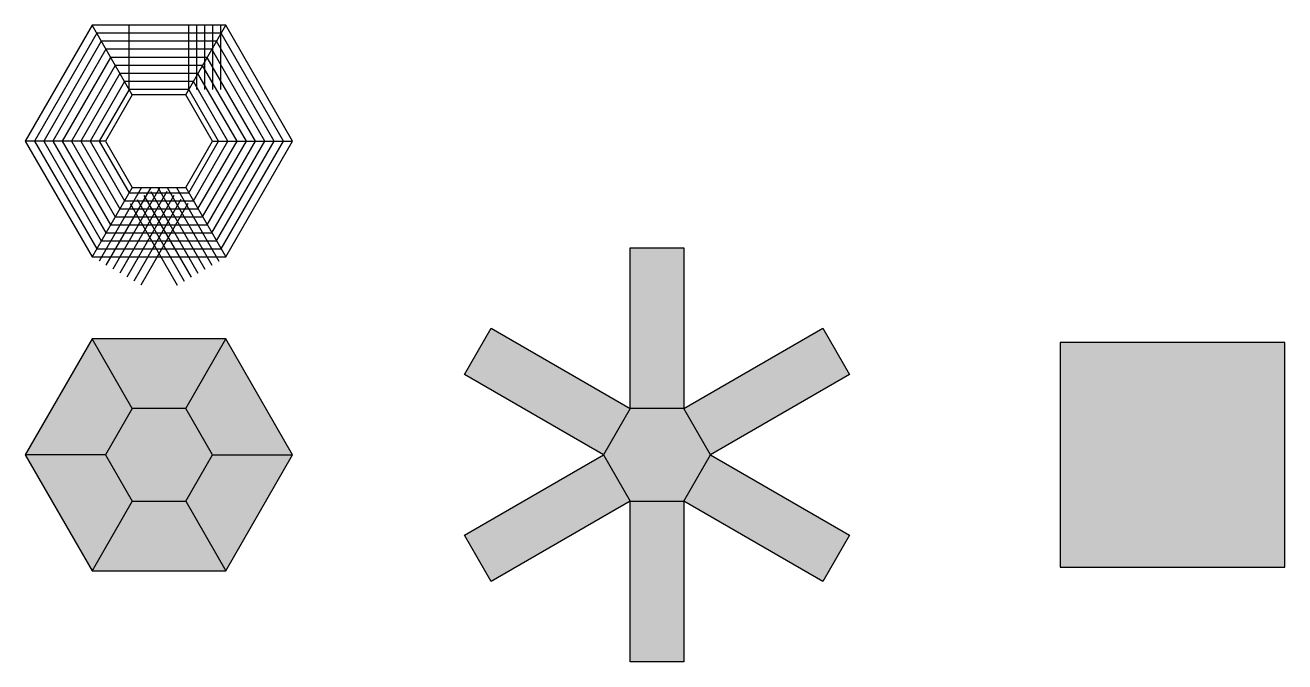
# Model space of a CAD drawing. Header units: millimetres. Extents: x 21 to 2376, y -88 to 1102.
import ezdxf

# ---------------------------------------------------------------- set-up
doc = ezdxf.new("R2010")
doc.units = ezdxf.units.MM

msp = doc.modelspace()

# ---------------------------------------------------------------- hatches: boundary and pattern name
h = msp.add_hatch(color=256)
h.dxf.hatch_style = 1
h.paths.add_polyline_path([(1251.9, 685.7), (1151.9, 685.7), (1151.9, 385.7), (1251.9, 385.7)])
h.paths.add_polyline_path([(1561.7, 449.1), (1511.7, 535.7), (1251.9, 385.7), (1301.9, 299.1)])
h.paths.add_polyline_path([(1301.9, 299.1), (1251.9, 212.5), (1511.7, 62.5), (1561.7, 149.1)])
h.paths.add_polyline_path([(1251.9, 212.5), (1151.9, 212.5), (1151.9, -87.5), (1251.9, -87.5)])
h.paths.add_polyline_path([(1151.9, 212.5), (1101.9, 299.1), (842, 149.1), (892, 62.5)])
h.paths.add_polyline_path([(892, 535.7), (842, 449.1), (1101.9, 299.1), (1151.9, 385.7)])
h = msp.add_hatch(color=256)
h.dxf.hatch_style = 1
h.paths.add_polyline_path([(395.9, 515.6), (145.9, 515.6), (220.9, 385.7), (320.9, 385.7)])
h.paths.add_polyline_path([(220.9, 385.7), (145.9, 515.6), (20.9, 299.1), (170.9, 299.1)])
h.paths.add_polyline_path([(170.9, 299.1), (20.9, 299.1), (145.9, 82.6), (220.9, 212.5)])
h.paths.add_polyline_path([(320.9, 212.5), (220.9, 212.5), (145.9, 82.6), (395.9, 82.6)])
h.paths.add_polyline_path([(520.9, 299.1), (370.9, 299.1), (320.9, 212.5), (395.9, 82.6)])
h.paths.add_polyline_path([(395.9, 515.6), (320.9, 385.7), (370.9, 299.1), (520.9, 299.1)])
h = msp.add_hatch(color=256)
h.dxf.hatch_style = 1
h.paths.add_polyline_path([(2375.6, 509.1), (1955.6, 509.1), (1955.6, 89.1), (2375.6, 89.1)])
at = {"true_color": 0x636466}
h = msp.add_hatch(color=251, dxfattribs=at)
h.dxf.hatch_style = 1
h.paths.add_polyline_path([(370.9, 299.1), (320.9, 385.7), (220.9, 385.7), (170.9, 299.1), (220.9, 212.5), (320.9, 212.5)])
h = msp.add_hatch(color=251, dxfattribs=at)
h.dxf.hatch_style = 1
h.paths.add_polyline_path([(1301.9, 299.1), (1251.9, 385.7), (1151.9, 385.7), (1101.9, 299.1), (1151.9, 212.5), (1251.9, 212.5)])

# ---------------------------------------------------------------- linework, layer by layer
for p, q in [((220.9, 971.8), (145.9, 1101.7)), ((220.9, 971.8), (145.9, 1101.7)), ((215.2, 981.7), (215.2, 1101.7)), ((320.9, 971.8), (395.9, 1101.7)), ((320.9, 971.8), (395.9, 1101.7)), ((326.6, 981.7), (326.6, 1101.7)), ((341.6, 981.7), (341.6, 1101.7)), ((356.6, 981.7), (356.6, 1101.7)), ((371.6, 981.7), (371.6, 1101.7)), ((386.6, 981.7), (386.6, 1101.7)), ((170.9, 885.2), (20.9, 885.2)), ((170.9, 885.2), (20.9, 885.2)), ((370.9, 885.2), (520.9, 885.2)), ((370.9, 885.2), (520.9, 885.2)), ((220.9, 798.6), (145.9, 668.7)), ((220.9, 798.6), (145.9, 668.7)), ((238.2, 798.6), (158.9, 661.2)), ((255.5, 798.6), (171.9, 653.7)), ((272.8, 798.6), (184.9, 646.2)), ((285.8, 791.1), (197.8, 638.7)), ((298.8, 783.6), (210.8, 631.2)), ((242.9, 783.6), (330.9, 631.2)), ((255.9, 791.1), (343.9, 638.7)), ((268.9, 798.6), (356.9, 646.2)), ((286.2, 798.6), (369.9, 653.7)), ((303.6, 798.6), (382.9, 661.2)), ((320.9, 798.6), (395.9, 668.7)), ((320.9, 798.6), (395.9, 668.7)), ((217, 768.6), (304.9, 616.2)), ((311.8, 776.1), (223.8, 623.7)), ((229.9, 776.1), (317.9, 623.7)), ((324.8, 768.6), (236.8, 616.2)), ((1151.9, 685.7), (1251.9, 685.7)), ((1151.9, 385.7), (1151.9, 685.7)), ((1251.9, 685.7), (1251.9, 385.7)), ((842, 449.1), (892, 535.7)), ((892, 535.7), (1151.9, 385.7)), ((1251.9, 385.7), (1511.7, 535.7)), ((1511.7, 535.7), (1561.7, 449.1)), ((220.9, 385.7), (145.9, 515.6)), ((320.9, 385.7), (395.9, 515.6)), ((1101.9, 299.1), (842, 449.1)), ((1561.7, 449.1), (1301.9, 299.1)), ((170.9, 299.1), (20.9, 299.1)), ((370.9, 299.1), (520.9, 299.1)), ((842, 149.1), (1101.9, 299.1)), ((1301.9, 299.1), (1561.7, 149.1)), ((220.9, 212.5), (145.9, 82.6)), ((320.9, 212.5), (395.9, 82.6)), ((1151.9, 212.5), (892, 62.5)), ((1151.9, -87.5), (1151.9, 212.5)), ((1511.7, 62.5), (1251.9, 212.5)), ((1251.9, 212.5), (1251.9, -87.5)), ((892, 62.5), (842, 149.1)), ((1561.7, 149.1), (1511.7, 62.5)), ((1251.9, -87.5), (1151.9, -87.5))]:
    msp.add_line(p, q)
at = {"color": 18, "true_color": 0x000000}
for p, q in [((220.9, 385.7), (145.9, 515.6)), ((320.9, 385.7), (395.9, 515.6)), ((170.9, 299.1), (20.9, 299.1)), ((370.9, 299.1), (520.9, 299.1)), ((220.9, 212.5), (145.9, 82.6)), ((320.9, 212.5), (395.9, 82.6))]:
    msp.add_line(p, q, dxfattribs=at)
for points in [[(145.9, 1101.7), (20.9, 885.2), (145.9, 668.7), (395.9, 668.7), (520.9, 885.2), (395.9, 1101.7)], [(154.5, 1086.7), (38.2, 885.2), (154.5, 683.7), (387.2, 683.7), (503.6, 885.2), (387.2, 1086.7)], [(163.2, 1071.7), (55.5, 885.2), (163.2, 698.7), (378.6, 698.7), (486.2, 885.2), (378.6, 1071.7)], [(171.9, 1056.7), (72.8, 885.2), (171.9, 713.7), (369.9, 713.7), (468.9, 885.2), (369.9, 1056.7)], [(180.5, 1041.7), (90.2, 885.2), (180.5, 728.7), (361.2, 728.7), (451.6, 885.2), (361.2, 1041.7)], [(189.2, 1026.7), (107.5, 885.2), (189.2, 743.7), (352.6, 743.7), (434.3, 885.2), (352.6, 1026.7)], [(197.8, 1011.7), (124.8, 885.2), (197.8, 758.7), (343.9, 758.7), (417, 885.2), (343.9, 1011.7)], [(206.5, 996.7), (142.1, 885.2), (206.5, 773.7), (335.3, 773.7), (399.6, 885.2), (335.3, 996.7)], [(215.2, 981.7), (159.4, 885.2), (215.2, 788.7), (326.6, 788.7), (382.3, 885.2), (326.6, 981.7)], [(220.9, 971.8), (170.9, 885.2), (220.9, 798.6), (320.9, 798.6), (370.9, 885.2), (320.9, 971.8)], [(145.9, 515.6), (20.9, 299.1), (145.9, 82.6), (395.9, 82.6), (520.9, 299.1), (395.9, 515.6)], [(1955.6, 89.1), (2375.6, 89.1), (2375.6, 509.1), (1955.6, 509.1)], [(220.9, 385.7), (170.9, 299.1), (220.9, 212.5), (320.9, 212.5), (370.9, 299.1), (320.9, 385.7)], [(1151.9, 385.7), (1101.9, 299.1), (1151.9, 212.5), (1251.9, 212.5), (1301.9, 299.1), (1251.9, 385.7)]]:
    msp.add_lwpolyline(points, close=True)

doc.saveas('drawing.dxf')
